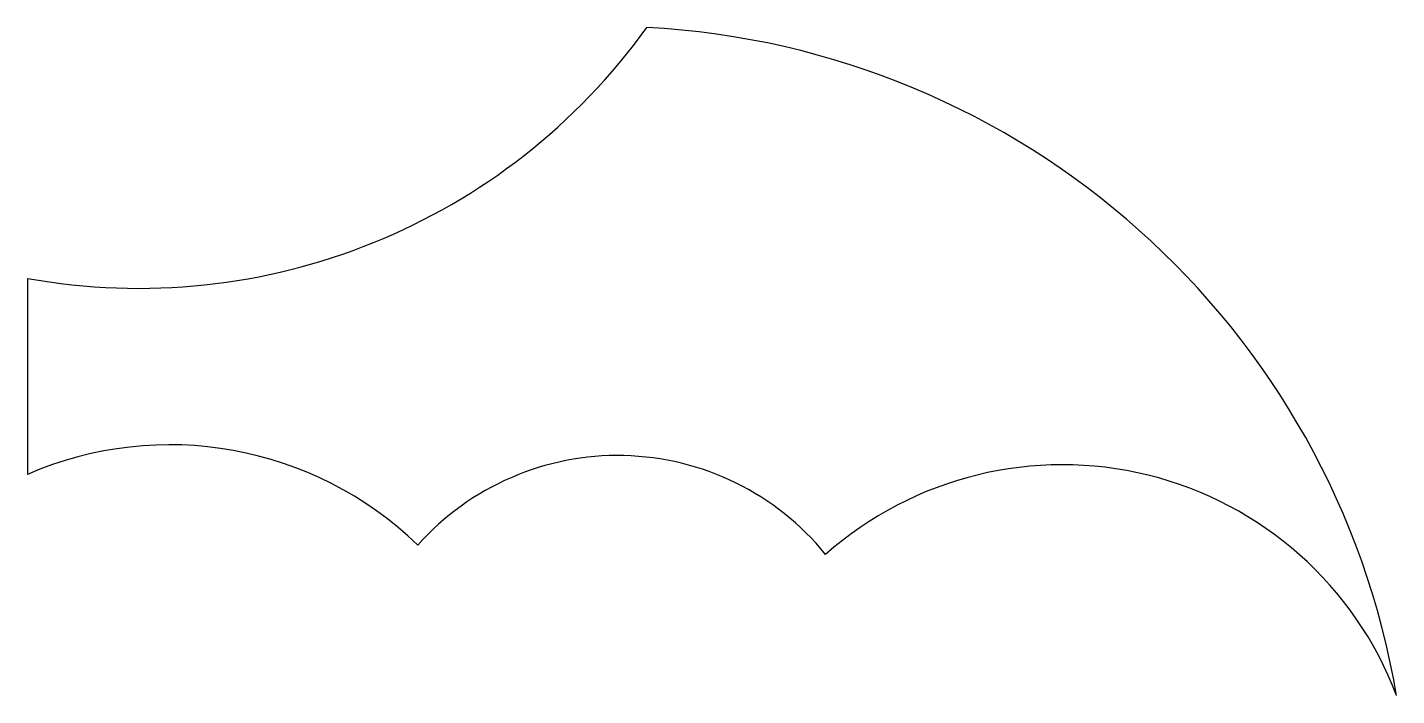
# Model space of a CAD drawing. Extents: x 0 to 92, y -25.1 to 19.7.
import ezdxf

# ---------------------------------------------------------------- set-up
doc = ezdxf.new("R2010")
doc.units = 0
doc.layers.add('MODELSKETCH_VISIBLE', color=7, linetype='CONTINUOUS')

msp = doc.modelspace()

# ---------------------------------------------------------------- linework, layer by layer
at = {"layer": 'MODELSKETCH_VISIBLE'}
msp.add_line((0, 2.883), (0, -10.28), dxfattribs=at)
for centre, radius, start, end in [((7.473, 44.213), 42, 259.75021, 324.36002), ((38.729, -34.184), 54, 9.63943, 86.94486), ((9.557, -32.295), 24, 46.01273, 113.46595), ((39.652, -27.016), 18, 39.11698, 138.23907), ((69.519, -33.635), 24, 20.7259, 131.4981)]:
    msp.add_arc(centre, radius, start, end, dxfattribs=at)

doc.saveas('drawing.dxf')
